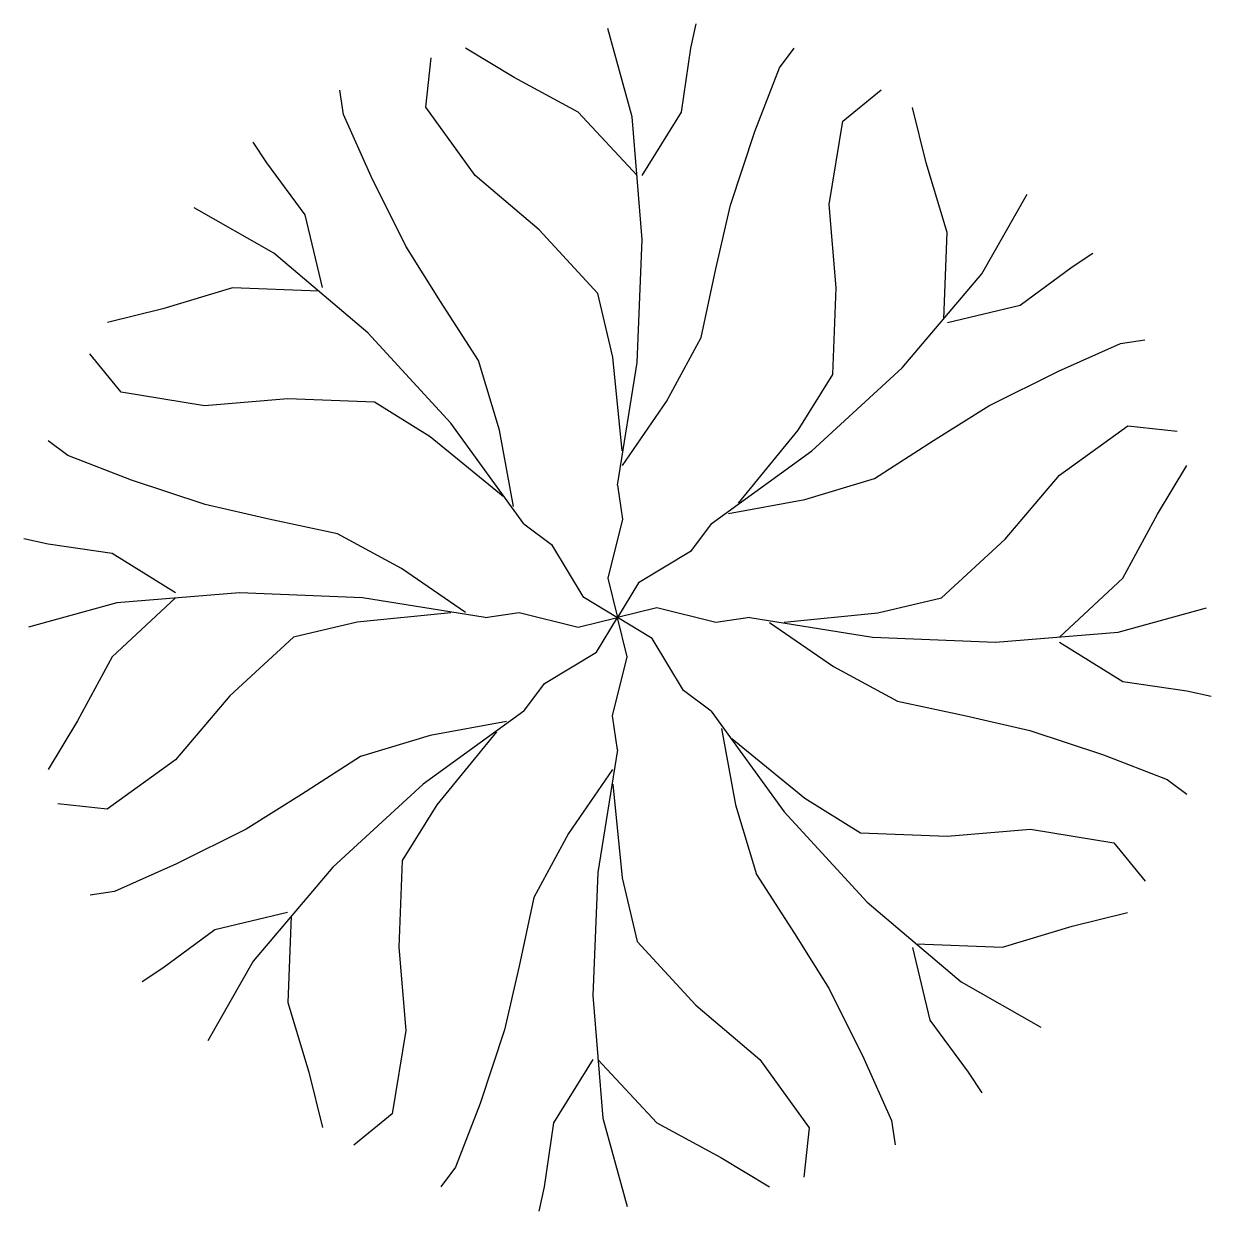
# Model space of a CAD drawing. Extents: x -6.1 to 6.1, y -6.1 to 6.1.
import ezdxf

# ---------------------------------------------------------------- set-up
doc = ezdxf.new("R2010")
doc.units = 0
doc.header["$LTSCALE"] = 0.15
doc.header["$MEASUREMENT"] = 0
doc.layers.get('0').update_dxf_attribs({"color": 4, "linetype": 'CONTINUOUS'})

# ---------------------------------------------------------------- blocks, each defined once
blk = doc.blocks.new('BRANCHZ', base_point=(0.5, 0.5))
for p, q in [((0.8758, 0.6211), (0.9341, 0.6629)), ((0.9341, 0.6629), (0.9759, 0.6586)), ((0.9591, 0.5878), (0.9842, 0.6293)), ((0.8297, 0.5667), (0.8758, 0.6211)), ((0.9298, 0.5334), (0.9591, 0.5878)), ((0.7756, 0.5166), (0.8297, 0.5667)), ((0.8758, 0.4833), (0.9298, 0.5334)), ((0.7213, 0.5041), (0.7756, 0.5166)), ((0.5334, 0.5083), (0.5, 0.5)), ((0.5835, 0.4958), (0.5335, 0.5083)), ((0.9258, 0.4876), (1.001, 0.5083)), ((0.6126, 0.5001), (0.5835, 0.4958)), ((0.6126, 0.5001), (0.717, 0.4833)), ((0.6294, 0.4958), (0.6837, 0.4582)), ((0.6416, 0.496), (0.7213, 0.5041)), ((0.8214, 0.479), (0.9258, 0.4876)), ((0.717, 0.4833), (0.8214, 0.479)), ((0.8758, 0.479), (0.9298, 0.4457)), ((0.6837, 0.4582), (0.7381, 0.4289)), ((0.9298, 0.4457), (0.9842, 0.4375)), ((0.9842, 0.4375), (1.005, 0.4332)), ((0.7381, 0.4289), (0.7964, 0.4164)), ((0.7964, 0.4164), (0.8507, 0.4039)), ((0.8507, 0.4039), (0.9133, 0.3831)), ((0.9133, 0.3831), (0.9674, 0.3623)), ((0.9674, 0.3623), (0.9842, 0.3498))]:
    blk.add_line(p, q)

msp = doc.modelspace()

# ---------------------------------------------------------------- block references
at = {"xscale": 12, "yscale": 12, "zscale": 12}
for rotation in [90, 45, 135, 180, 315, 225, 270]:
    msp.add_blockref('BRANCHZ', (0, 0), dxfattribs=dict(at, rotation=rotation))
msp.add_blockref('BRANCHZ', (0, 0), dxfattribs=at)

doc.saveas('drawing.dxf')
